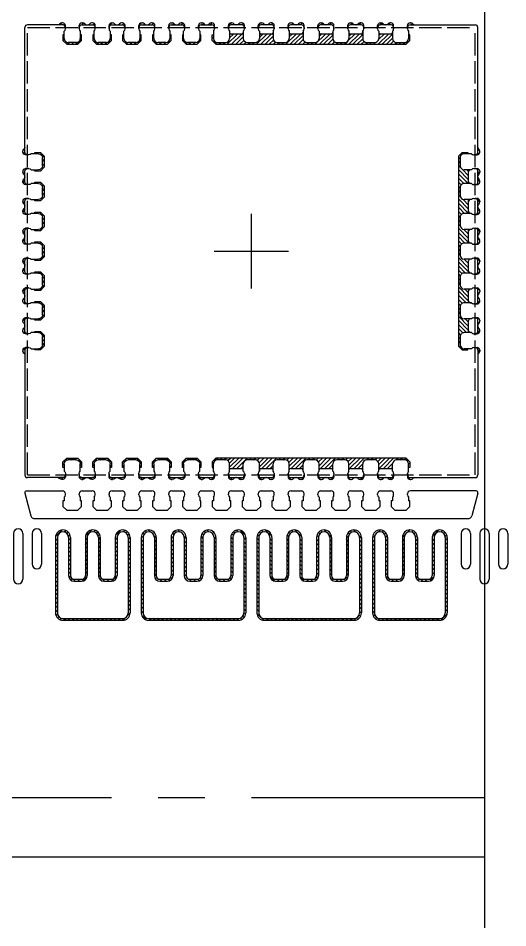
# Model space of a CAD drawing. Extents: x 398 to 764, y 536 to 780.
# Drawn here: x 630.41 to 643.53, y 729.32 to 753.72 of the extents above; entities that cross this region are included whole.
import ezdxf

# ---------------------------------------------------------------- set-up
doc = ezdxf.new("R2010")
doc.units = 0
doc.linetypes.add('AM_ISO02W050', pattern=[7.5, 6, -1.5])
doc.linetypes.add('AXES', pattern=[2, 1.25, -0.25, 0.25, -0.25])
doc.layers.add('AXIS', color=4, linetype='AXES', lineweight=25)
for name, color, linetype in [('bottom etching', 64, 'Continuous'), ('bottom leadframe', 7, 'Continuous'), ('leadframe', 7, 'Continuous'), ('Outline', 6, 'AM_ISO02W050'), ('top leadframe', 5, 'Continuous')]:
    doc.layers.add(name, color=color, linetype=linetype)
pattern_1 = [(45, (31.19803, -19.82155), (-0.0561266, 0.0561266), [])]
pattern_2 = [(0, (33.5826, -10.5325), (0, 6.985), [5.08, -1.905]), (90, (33.5826, -10.5325), (-6.985, 4e-16), [5.08, -1.905])]
pattern_3 = [(45, (33.58265, -10.53248), (-0.0561266, 0.0561266), [])]
pattern_4 = [(45, (33.58265, -10.53248), (-0.05837166, 0.05837166), [])]

# ---------------------------------------------------------------- blocks, each defined once
blk = doc.blocks.new('12x12 outline')
at = {"layer": 'AXIS', "ltscale": 50}
for p, q in [((0, -1.052), (0, 0.948)), ((-1, -0.052), (1, -0.052))]:
    blk.add_line(p, q, dxfattribs=at)
at = {"layer": 'Outline', "ltscale": 0.1}
for p, q in [((-6, -6.052), (-6, 5.948)), ((-6, 5.948), (6, 5.948)), ((6, -6.052), (6, 5.948)), ((-6, -6.052), (6, -6.052))]:
    blk.add_line(p, q, dxfattribs=at)
at = {"layer": 'top leadframe', "ltscale": 50}
blk.add_line((0, -0.052), (0, -0.052), dxfattribs=at)
blk = doc.blocks.new('bottom fiducial')
at = {"layer": 'leadframe', "ltscale": 50}
for p, q in [((1.32, 0.625), (0.495, 0.625)), ((1.32, 0.375), (0.495, 0.375)), ((1.32, 0.125), (0.095, 0.125)), ((1.32, -0.125), (0.095, -0.125)), ((1.32, -0.375), (0.495, -0.375)), ((1.32, -0.625), (0.495, -0.625))]:
    blk.add_line(p, q, dxfattribs=at)
for centre, start, end in [((0.495, 0.5), 90, 270), ((1.32, 0.5), 270, 90), ((0.095, 0), 90, 270), ((1.32, 0), 270, 90), ((0.495, -0.5), 90, 270), ((1.32, -0.5), 270, 90)]:
    blk.add_arc(centre, 0.125, start, end, dxfattribs=at)
blk = doc.blocks.new('bottom vertical fiducial new')
at = {"layer": 'leadframe', "ltscale": 50}
blk.add_blockref('bottom fiducial', (-1160.573, -6.701), dxfattribs=at)
blk = doc.blocks.new('lead bottom vertical new A')
at = {"layer": 'bottom etching', "ltscale": 50}
h = blk.add_hatch(dxfattribs=at)
h.set_pattern_fill('ANSI31', color=256, scale=0.025)
h.set_pattern_definition([(45, (1193.233325, 13.21076), (-0.056126601, 0.056126601), [])])
h.paths.add_polyline_path([(0, -1.2, 0.414214), (0.2, -1.4), (2.225, -1.4, 1), (2.225, -1), (1.2, -1, -0.414214), (1.1, -0.9), (1.1, -0.7, -0.414214), (1.2, -0.6), (2.225, -0.6, 1), (2.225, -0.2), (1.2, -0.2, -0.414214), (1.1, -0.1), (1.1, 0.1, -0.414214), (1.2, 0.2), (2.225, 0.2, 1), (2.225, 0.6), (1.2, 0.6, -0.414214), (1.1, 0.7), (1.1, 0.9, -0.414214), (1.2, 1), (2.225, 1, 1), (2.225, 1.4), (0.2, 1.4, 0.414214), (0, 1.2)])
h.paths.add_polyline_path([(0.05, 1.2, -0.414214), (0.2, 1.35), (2.225, 1.35, -1), (2.225, 1.05), (1.2, 1.05, 0.414214), (1.05, 0.9), (1.05, 0.7, 0.414214), (1.2, 0.55), (2.225, 0.55, -1), (2.225, 0.25), (1.2, 0.25, 0.414214), (1.05, 0.1), (1.05, -0.1, 0.414214), (1.2, -0.25), (2.225, -0.25, -1), (2.225, -0.55), (1.2, -0.55, 0.414214), (1.05, -0.7), (1.05, -0.9, 0.414214), (1.2, -1.05), (2.225, -1.05, -1), (2.225, -1.35), (0.2, -1.35, -0.414214), (0.05, -1.2)], flags=16)
at = {"layer": 'bottom leadframe'}
for p, q in [((2.225, 1.4), (0.2, 1.4)), ((0, 1.2), (0, -1.2)), ((2.225, 1), (1.2, 1)), ((1.1, 0.9), (1.1, 0.7)), ((2.225, 0.6), (1.2, 0.6)), ((1.1, 0.1), (1.1, -0.1)), ((2.225, 0.2), (1.2, 0.2)), ((2.225, -0.2), (1.2, -0.2)), ((1.1, -0.7), (1.1, -0.9)), ((2.225, -0.6), (1.2, -0.6)), ((2.225, -1), (1.2, -1)), ((2.225, -1.4), (0.2, -1.4))]:
    blk.add_line(p, q, dxfattribs=at)
for centre, radius, start, end in [((0.2, 1.2), 0.2, 90, 180), ((2.225, 1.2), 0.2, 270, 90), ((1.2, 0.9), 0.1, 90, 180), ((1.2, 0.7), 0.1, 180, 270), ((2.225, 0.4), 0.2, 270, 90), ((1.2, 0.1), 0.1, 90, 180), ((1.2, -0.1), 0.1, 180, 270), ((2.225, -0.4), 0.2, 270, 90), ((1.2, -0.7), 0.1, 90, 180), ((1.2, -0.9), 0.1, 180, 270), ((0.2, -1.2), 0.2, 180, 270), ((2.225, -1.2), 0.2, 270, 90)]:
    blk.add_arc(centre, radius, start, end, dxfattribs=at)
at = {"layer": 'top leadframe'}
for p, q in [((2.225, 1.35), (0.2, 1.35)), ((0.05, 1.2), (0.05, -1.2)), ((2.225, 1.05), (1.2, 1.05)), ((1.05, 0.9), (1.05, 0.7)), ((2.225, 0.55), (1.2, 0.55)), ((2.225, 0.25), (1.2, 0.25)), ((1.05, 0.1), (1.05, -0.1)), ((2.225, -0.25), (1.2, -0.25)), ((1.05, -0.7), (1.05, -0.9)), ((2.225, -0.55), (1.2, -0.55)), ((2.225, -1.05), (1.2, -1.05)), ((2.225, -1.35), (0.2, -1.35))]:
    blk.add_line(p, q, dxfattribs=at)
for centre, start, end in [((0.2, 1.2), 90, 180), ((2.225, 1.2), 270, 90), ((1.2, 0.9), 90, 180), ((1.2, 0.7), 180, 270), ((2.225, 0.4), 270, 90), ((1.2, 0.1), 90, 180), ((1.2, -0.1), 180, 270), ((2.225, -0.4), 270, 90), ((1.2, -0.7), 90, 180), ((1.2, -0.9), 180, 270), ((0.2, -1.2), 180, 270), ((2.225, -1.2), 270, 90)]:
    blk.add_arc(centre, 0.15, start, end, dxfattribs=at)
blk = doc.blocks.new('external grip bottom')
at = {"layer": 'bottom etching', "ltscale": 50}
h = blk.add_hatch(dxfattribs=at)
h.set_pattern_fill('ANSI31', color=256, scale=0.025, angle=90)
h.set_pattern_definition([(135, (43.47016, -14.76776), (-0.0561266, -0.0561266), [])])
h.paths.add_polyline_path([(2.225, 1), (0.2, 1, 0.414214), (0, 0.8), (0, -0.8, 0.414214), (0.2, -1), (2.225, -1, 1), (2.225, -0.6), (1.2, -0.6, -0.414214), (1.1, -0.5), (1.1, -0.3, -0.414214), (1.2, -0.2), (2.225, -0.2, 1), (2.225, 0.2), (1.2, 0.2, -0.414214), (1.1, 0.3), (1.1, 0.5, -0.414214), (1.2, 0.6), (2.225, 0.6, 1)])
h.paths.add_polyline_path([(0.2, 0.95), (2.225, 0.95, -1), (2.225, 0.65), (1.2, 0.65, 0.414214), (1.05, 0.5), (1.05, 0.3, 0.414214), (1.2, 0.15), (2.225, 0.15, -1), (2.225, -0.15), (1.2, -0.15, 0.414214), (1.05, -0.3), (1.05, -0.5, 0.414214), (1.2, -0.65), (2.225, -0.65, -1), (2.225, -0.95), (0.2, -0.95, -0.414214), (0.05, -0.8), (0.05, 0.8, -0.414214)], flags=16)
at = {"layer": 'bottom leadframe'}
for p, q in [((2.225, 1), (0.2, 1)), ((0, 0.8), (0, -0.8)), ((1.1, 0.5), (1.1, 0.3)), ((2.225, 0.6), (1.2, 0.6)), ((2.225, 0.2), (1.2, 0.2)), ((2.225, -0.2), (1.2, -0.2)), ((1.1, -0.3), (1.1, -0.5)), ((2.225, -0.6), (1.2, -0.6)), ((2.225, -1), (0.2, -1))]:
    blk.add_line(p, q, dxfattribs=at)
for centre, radius, start, end in [((0.2, 0.8), 0.2, 90, 180), ((2.225, 0.8), 0.2, 270, 90), ((1.2, 0.5), 0.1, 90, 180), ((1.2, 0.3), 0.1, 180, 270), ((2.225, 0), 0.2, 270, 90), ((1.2, -0.3), 0.1, 90, 180), ((1.2, -0.5), 0.1, 180, 270), ((2.225, -0.8), 0.2, 270, 90), ((0.2, -0.8), 0.2, 180, 270)]:
    blk.add_arc(centre, radius, start, end, dxfattribs=at)
at = {"layer": 'top leadframe'}
for p, q in [((0.05, 0.8), (0.05, -0.8)), ((2.225, 0.95), (0.2, 0.95)), ((1.05, 0.5), (1.05, 0.3)), ((2.225, 0.65), (1.2, 0.65)), ((2.225, 0.15), (1.2, 0.15)), ((2.225, -0.15), (1.2, -0.15)), ((1.05, -0.3), (1.05, -0.5)), ((2.225, -0.65), (1.2, -0.65)), ((2.225, -0.95), (0.2, -0.95))]:
    blk.add_line(p, q, dxfattribs=at)
for centre, start, end in [((0.2, 0.8), 90, 180), ((2.225, 0.8), 270, 90), ((1.2, 0.5), 90, 180), ((1.2, 0.3), 180, 270), ((2.225, 0), 270, 90), ((1.2, -0.3), 90, 180), ((1.2, -0.5), 180, 270), ((2.225, -0.8), 270, 90), ((0.2, -0.8), 180, 270)]:
    blk.add_arc(centre, 0.15, start, end, dxfattribs=at)
blk = doc.blocks.new('external slots horizontal')
at = {"layer": 'bottom leadframe', "rotation": 90}
for p in [(-1.55, 0.3), (1.55, 0.3)]:
    blk.add_blockref('lead bottom vertical new A', p, dxfattribs=at)
at = {"layer": 'leadframe', "ltscale": 50, "rotation": 90}
for p in [(-4.25, 0.3), (4.25, 0.3)]:
    blk.add_blockref('external grip bottom', p, dxfattribs=at)
blk = doc.blocks.new('external Lead bottom')
at = {"layer": 'bottom leadframe', "ltscale": 50}
for p, q in [((-0.215, 0.25), (-0.25, 0.25)), ((-0.25, 0.25), (-0.25, 0.1)), ((-0.215, 0.35), (-0.215, 0.25)), ((-0.185, 0.412), (-0.185, 0.443)), ((0.185, 0.412), (0.185, 0.443)), ((0.215, 0.35), (0.215, 0.25)), ((0.25, 0.25), (0.215, 0.25)), ((0.25, 0.1), (0.25, 0.25)), ((-0.25, 0.1), (-0.15, 0)), ((-0.15, 0), (0.15, 0)), ((0.15, 0), (0.25, 0.1))]:
    blk.add_line(p, q, dxfattribs=at)
for centre, start, end in [((-0.265, 0.443), 0, 90), ((0.265, 0.443), 90, 180), ((-0.265, 0.412), 308.6822, 0), ((0.265, 0.412), 180, 231.3178)]:
    blk.add_arc(centre, 0.08, start, end, dxfattribs=at)
blk = doc.blocks.new('*U101')
at = {"layer": 'leadframe'}
blk.add_blockref('external Lead bottom', (0, -0.2615), dxfattribs=at)
blk = doc.blocks.new('*U102')
at = {"layer": 'leadframe', "color": 0, "linetype": 'ByBlock', "lineweight": -2, "transparency": 16777216}
for p in [(0, 0), (0.8, 0), (1.6, 0), (2.4, 0), (3.2, 0), (4, 0), (4.8, 0), (5.6, 0), (6.4, 0), (7.2, 0), (8, 0), (8.8, 0)]:
    blk.add_blockref('*U101', p, dxfattribs=at)
blk = doc.blocks.new('external leads bottom')
at = {"layer": 'bottom leadframe', "ltscale": 50}
for p, q in [((-6.023, 0.747), (-5.065, 0.747)), ((-4.535, 0.747), (-4.265, 0.747)), ((-2.935, 0.747), (-2.665, 0.747)), ((-2.135, 0.747), (-1.865, 0.747)), ((-1.335, 0.747), (-1.065, 0.747)), ((-0.535, 0.747), (-0.265, 0.747)), ((0.265, 0.747), (0.535, 0.747)), ((1.065, 0.747), (1.335, 0.747)), ((1.865, 0.747), (2.135, 0.747)), ((2.665, 0.747), (2.935, 0.747)), ((3.465, 0.747), (3.735, 0.747)), ((6.023, 0.747), (4.265, 0.747)), ((-5.811, 0), (5.811, 0))]:
    blk.add_line(p, q, dxfattribs=at)
at = {"layer": 'bottom leadframe'}
for p, q in [((-6.071, 0.685), (-5.907, 0.074)), ((6.071, 0.685), (5.907, 0.074))]:
    blk.add_line(p, q, dxfattribs=at)
for centre, radius, start, end in [((-6.023, 0.697), 0.05, 90, 195), ((6.023, 0.697), 0.05, 345, 90), ((-5.811, 0.1), 0.1, 195, 270), ((5.811, 0.1), 0.1, 270, 345)]:
    blk.add_arc(centre, radius, start, end, dxfattribs=at)
at = {"layer": 'leadframe', "ltscale": 50}
blk.add_line((-3.735, 0.747), (-3.465, 0.747), dxfattribs=at)
at = {"layer": 'leadframe'}
blk.add_blockref('*U102', (-4.8, 0.486), dxfattribs=at)
blk = doc.blocks.new('lead bottom new left')
at = {"layer": 'bottom leadframe'}
for p, q in [((0.522, 0.255), (0.522, 0.28)), ((0.37, 0.185), (0.452, 0.185)), ((0.37, -0.185), (0.452, -0.185)), ((0.522, -0.255), (0.522, -0.28))]:
    blk.add_line(p, q, dxfattribs=at)
at = {"layer": 'bottom leadframe', "ltscale": 50}
for p, q in [((0, -0.11), (0, 0.11)), ((0.105, 0.215), (0.299, 0.215)), ((0.362, 0.185), (0.4, 0.185)), ((0.299, -0.215), (0.105, -0.215)), ((0.4, -0.185), (0.362, -0.185))]:
    blk.add_line(p, q, dxfattribs=at)
for centre, radius, start, end in [((0.402, 0.255), 0.07, 270, 0), ((0.542, 0.387), 0.07, 180, 229.9948), ((0.105, 0.11), 0.105, 90, 180), ((0.362, 0.265), 0.08, 218.6822, 270), ((0.105, -0.11), 0.105, 180, 270), ((0.362, -0.265), 0.08, 90, 141.3178), ((0.402, -0.255), 0.07, 0, 90), ((0.542, -0.387), 0.07, 130.0052, 180)]:
    blk.add_arc(centre, radius, start, end, dxfattribs=at)
at = {"layer": 'bottom leadframe'}
for centre, start, end in [((0.452, 0.255), 270, 0), ((0.452, 0.28), 0, 49.9948), ((0.452, -0.255), 0, 90), ((0.452, -0.28), 310.0052, 0)]:
    blk.add_arc(centre, 0.07, start, end, dxfattribs=at)
blk = doc.blocks.new('Lead bottom leadframe')
at = {"layer": 'bottom etching', "ltscale": 50}
h = blk.add_hatch(dxfattribs=at)
h.set_pattern_fill('ANSI31', color=256, scale=0.025)
h.set_pattern_definition([(45, (1191.91155, 12.07104), (-0.056126601, 0.056126601), [])])
h.paths.add_polyline_path([(0, 0.15), (-0.1, 0.25), (-0.25, 0.25), (-0.25, 0.215), (-0.155, 0.215, -0.414214), (-0.05, 0.11), (-0.05, -0.11, -0.414214), (-0.155, -0.215), (-0.25, -0.215), (-0.25, -0.25), (-0.1, -0.25), (0, -0.15)])
at = {"layer": 'top leadframe', "ltscale": 50}
for p, q in [((-0.25, 0.215), (-0.25, 0.25)), ((-0.25, 0.25), (-0.1, 0.25)), ((-0.1, 0.25), (0, 0.15)), ((0, 0.15), (0, -0.15)), ((-0.25, -0.25), (-0.25, -0.215)), ((0, -0.15), (-0.1, -0.25)), ((-0.1, -0.25), (-0.25, -0.25))]:
    blk.add_line(p, q, dxfattribs=at)
at = {"layer": 'bottom etching', "ltscale": 50, "xscale": -1}
blk.add_blockref('lead bottom new left', (-0.05, 0), dxfattribs=at)
blk = doc.blocks.new('lead bottom new')
at = {"layer": 'bottom leadframe'}
for p, q in [((-0.522, 0.255), (-0.522, 0.28)), ((-0.37, 0.185), (-0.452, 0.185)), ((-0.37, -0.185), (-0.452, -0.185)), ((-0.522, -0.255), (-0.522, -0.28))]:
    blk.add_line(p, q, dxfattribs=at)
at = {"layer": 'bottom leadframe', "ltscale": 50}
for p, q in [((-0.362, 0.185), (-0.392, 0.185)), ((-0.299, 0.215), (-0.105, 0.215)), ((0, -0.11), (0, 0.11)), ((-0.4, -0.185), (-0.362, -0.185)), ((-0.362, -0.185), (-0.392, -0.185)), ((-0.299, -0.215), (-0.105, -0.215))]:
    blk.add_line(p, q, dxfattribs=at)
at = {"layer": 'bottom leadframe'}
for centre, start, end in [((-0.452, 0.28), 130.0052, 180), ((-0.452, 0.255), 180, 270), ((-0.452, -0.255), 90, 180), ((-0.452, -0.28), 180, 229.9948)]:
    blk.add_arc(centre, 0.07, start, end, dxfattribs=at)
at = {"layer": 'bottom leadframe', "ltscale": 50}
for centre, radius, start, end in [((-0.542, 0.387), 0.07, 310.0052, 0), ((-0.403, 0.255), 0.07, 180, 270), ((-0.362, 0.265), 0.08, 270, 321.3178), ((-0.105, 0.11), 0.105, 0, 90), ((-0.403, -0.255), 0.07, 90, 180), ((-0.362, -0.265), 0.08, 38.6822, 90), ((-0.105, -0.11), 0.105, 270, 0), ((-0.542, -0.387), 0.07, 0, 49.9948)]:
    blk.add_arc(centre, radius, start, end, dxfattribs=at)
blk = doc.blocks.new('power bar bottom leadframe')
at = {"layer": 'bottom etching', "ltscale": 50}
h = blk.add_hatch(dxfattribs=at)
h.set_pattern_fill('ANSI31', color=256, scale=0.025)
h.set_pattern_definition([(45, (31.98265, -4.98248), (-0.0561266, 0.0561266), [])])
h.paths.add_polyline_path([(-0.91, -0.05), (-0.69, -0.05, -0.414214), (-0.585, -0.155), (-0.585, -0.316, -0.414214), (-0.545, -0.276), (-0.255, -0.276, -0.414214), (-0.215, -0.316), (-0.215, -0.155, -0.414214), (-0.11, -0.05), (0.11, -0.05, -0.414214), (0.215, -0.155), (0.215, -0.316, -0.414214), (0.255, -0.276), (0.545, -0.276, -0.414214), (0.585, -0.316), (0.585, -0.155, -0.414214), (0.69, -0.05), (0.91, -0.05, -0.414214), (1.015, -0.155), (1.015, -0.316, -0.414214), (1.055, -0.276), (1.345, -0.276, -0.414214), (1.385, -0.316), (1.385, -0.155, -0.414214), (1.49, -0.05), (1.71, -0.05, -0.414214), (1.815, -0.155), (1.815, -0.316, -0.414214), (1.855, -0.276), (2.145, -0.276, -0.414214), (2.185, -0.316), (2.185, -0.155, -0.414214), (2.29, -0.05), (2.51, -0.05, -0.414214), (2.615, -0.155), (2.615, -0.25), (2.65, -0.25), (2.65, -0.1), (2.55, 0), (-2.55, 0), (-2.65, -0.1), (-2.65, -0.25), (-2.615, -0.25), (-2.615, -0.155, -0.414214), (-2.51, -0.05), (-2.29, -0.05, -0.414214), (-2.185, -0.155), (-2.185, -0.316, -0.414214), (-2.145, -0.276), (-1.855, -0.276, -0.414214), (-1.815, -0.316), (-1.815, -0.155, -0.414214), (-1.71, -0.05), (-1.49, -0.05, -0.414214), (-1.385, -0.155), (-1.385, -0.316, -0.414214), (-1.345, -0.276), (-1.055, -0.276, -0.414214), (-1.015, -0.316), (-1.015, -0.155, -0.414214)])
h = blk.add_hatch(dxfattribs=at)
h.set_pattern_fill('ANSI31', color=256, scale=0.025)
h.set_pattern_definition(pattern_1)
h.paths.add_polyline_path([(-2.013, -0.523), (-2.145, -0.523, -0.414214), (-2.215, -0.453), (-2.215, -0.503, 0.414214), (-2.145, -0.573), (-2.12, -0.573, 0.221671), (-2.066, -0.548, -0.221671)])
h = blk.add_hatch(dxfattribs=at)
h.set_pattern_fill('ANSI31', color=256, scale=0.025)
h.set_pattern_definition(pattern_1)
h.paths.add_polyline_path([(-1.785, -0.503), (-1.785, -0.453, -0.414214), (-1.855, -0.523), (-1.987, -0.523, -0.221671), (-1.934, -0.548, 0.221671), (-1.88, -0.573), (-1.855, -0.573, 0.414214)])
h = blk.add_hatch(dxfattribs=at)
h.set_pattern_fill('ANSI31', color=256, scale=0.025)
h.set_pattern_definition(pattern_1)
h.paths.add_polyline_path([(-1.266, -0.548, -0.221671), (-1.213, -0.523), (-1.345, -0.523, -0.414214), (-1.415, -0.453), (-1.415, -0.503, 0.414214), (-1.345, -0.573), (-1.32, -0.573, 0.221671)])
h = blk.add_hatch(dxfattribs=at)
h.set_pattern_fill('ANSI31', color=256, scale=0.025)
h.set_pattern_definition(pattern_1)
h.paths.add_polyline_path([(-0.985, -0.503), (-0.985, -0.453, -0.414214), (-1.055, -0.523), (-1.187, -0.523, -0.221671), (-1.134, -0.548, 0.221671), (-1.08, -0.573), (-1.055, -0.573, 0.414214)])
h = blk.add_hatch(dxfattribs=at)
h.set_pattern_fill('ANSI31', color=256, scale=0.025)
h.set_pattern_definition(pattern_1)
h.paths.add_polyline_path([(-0.466, -0.548, -0.221671), (-0.413, -0.523), (-0.545, -0.523, -0.414214), (-0.615, -0.453), (-0.615, -0.503, 0.414214), (-0.545, -0.573), (-0.52, -0.573, 0.221671)])
h = blk.add_hatch(dxfattribs=at)
h.set_pattern_fill('ANSI31', color=256, scale=0.025)
h.set_pattern_definition(pattern_1)
h.paths.add_polyline_path([(-0.185, -0.503), (-0.185, -0.453, -0.414214), (-0.255, -0.523), (-0.387, -0.523, -0.221671), (-0.334, -0.548, 0.221671), (-0.28, -0.573), (-0.255, -0.573, 0.414214)])
h = blk.add_hatch(dxfattribs=at)
h.set_pattern_fill('ANSI31', color=256, scale=0.025)
h.set_pattern_definition(pattern_1)
h.paths.add_polyline_path([(0.334, -0.548, -0.221671), (0.387, -0.523), (0.255, -0.523, -0.414214), (0.185, -0.453), (0.185, -0.503, 0.414214), (0.255, -0.573), (0.28, -0.573, 0.221671)])
h = blk.add_hatch(dxfattribs=at)
h.set_pattern_fill('ANSI31', color=256, scale=0.025)
h.set_pattern_definition(pattern_1)
h.paths.add_polyline_path([(0.615, -0.503), (0.615, -0.453, -0.414214), (0.545, -0.523), (0.413, -0.523, -0.221671), (0.466, -0.548, 0.221671), (0.52, -0.573), (0.545, -0.573, 0.414214)])
h = blk.add_hatch(dxfattribs=at)
h.set_pattern_fill('ANSI31', color=256, scale=0.025)
h.set_pattern_definition(pattern_1)
h.paths.add_polyline_path([(1.134, -0.548, -0.221671), (1.187, -0.523), (1.055, -0.523, -0.414214), (0.985, -0.453), (0.985, -0.503, 0.414214), (1.055, -0.573), (1.08, -0.573, 0.221671)])
h = blk.add_hatch(dxfattribs=at)
h.set_pattern_fill('ANSI31', color=256, scale=0.025)
h.set_pattern_definition(pattern_1)
h.paths.add_polyline_path([(1.415, -0.503), (1.415, -0.453, -0.414214), (1.345, -0.523), (1.213, -0.523, -0.221671), (1.266, -0.548, 0.221671), (1.32, -0.573), (1.345, -0.573, 0.414214)])
h = blk.add_hatch(dxfattribs=at)
h.set_pattern_fill('ANSI31', color=256, scale=0.025)
h.set_pattern_definition(pattern_1)
h.paths.add_polyline_path([(1.934, -0.548, -0.221671), (1.987, -0.523), (1.855, -0.523, -0.414214), (1.785, -0.453), (1.785, -0.503, 0.414214), (1.855, -0.573), (1.88, -0.573, 0.221671)])
h = blk.add_hatch(dxfattribs=at)
h.set_pattern_fill('ANSI31', color=256, scale=0.025)
h.set_pattern_definition(pattern_1)
h.paths.add_polyline_path([(2.215, -0.503), (2.215, -0.453, -0.414214), (2.145, -0.523), (2.013, -0.523, -0.221671), (2.066, -0.548, 0.221671), (2.12, -0.573), (2.145, -0.573, 0.414214)])
at = {"layer": 'bottom leadframe', "ltscale": 50}
for p, q in [((-2.65, -0.25), (-2.615, -0.25)), ((-2.65, -0.25), (-2.615, -0.25)), ((-2.585, -0.412, 0), (-2.585, -0.443, 0)), ((-1.385, -0.316), (-1.385, -0.35)), ((2.65, -0.25), (2.615, -0.25))]:
    blk.add_line(p, q, dxfattribs=at)
at = {"layer": 'leadframe', "ltscale": 50}
for p, q in [((-2.145, -0.523), (-1.855, -0.523)), ((-1.345, -0.523), (-1.055, -0.523)), ((-0.545, -0.523), (-0.255, -0.523)), ((0.255, -0.523), (0.545, -0.523)), ((1.055, -0.523), (1.345, -0.523)), ((1.855, -0.523), (2.145, -0.523))]:
    blk.add_line(p, q, dxfattribs=at)
at = {"layer": 'top leadframe', "ltscale": 50}
for p, q in [((-2.55, 0), (-2.65, -0.1)), ((2.55, 0), (-2.55, 0)), ((2.55, 0), (2.65, -0.1)), ((-2.65, -0.1), (-2.65, -0.25)), ((2.65, -0.1), (2.65, -0.25)), ((-2.65, -0.25), (-2.615, -0.25)), ((-2.145, -0.276), (-1.855, -0.276)), ((-1.345, -0.276), (-1.055, -0.276)), ((-0.545, -0.276), (-0.255, -0.276)), ((0.255, -0.276), (0.545, -0.276)), ((1.055, -0.276), (1.345, -0.276)), ((1.855, -0.276), (2.145, -0.276)), ((2.65, -0.25), (2.615, -0.25))]:
    blk.add_line(p, q, dxfattribs=at)
for centre, start, end in [((-2.145, -0.316), 90, 180), ((-1.855, -0.316), 0, 90), ((-1.345, -0.316), 90, 180), ((-1.055, -0.316), 0, 90), ((-0.545, -0.316), 90, 180), ((-0.255, -0.316), 0, 90), ((0.255, -0.316), 90, 180), ((0.545, -0.316), 0, 90), ((1.055, -0.316), 90, 180), ((1.345, -0.316), 0, 90), ((1.855, -0.316), 90, 180), ((2.145, -0.316), 0, 90)]:
    blk.add_arc(centre, 0.04, start, end, dxfattribs=at)
at = {"layer": 'leadframe', "ltscale": 50, "rotation": 90}
for p in [(-2.4, -0.05), (-1.6, -0.05), (-0.8, -0.05), (0, -0.05), (0.8, -0.05), (1.6, -0.05), (2.4, -0.05)]:
    blk.add_blockref('lead bottom new', p, dxfattribs=at)
blk = doc.blocks.new('bottom leadframe')
at = {"layer": 'bottom etching', "ltscale": 50}
h = blk.add_hatch(dxfattribs=at)
h.set_pattern_fill('ANSI31', color=256, scale=0.025)
h.set_pattern_definition(pattern_3)
h.paths.add_polyline_path([(-5.055, 6.122), (-5.08, 6.122, 0.221671), (-5.134, 6.097, -0.221671), (-5.187, 6.072), (-5.055, 6.072, -0.414214), (-4.985, 6.003), (-4.985, 6.052, 0.414214)])
h = blk.add_hatch(dxfattribs=at)
h.set_pattern_fill('ANSI31', color=256, scale=0.025)
h.set_pattern_definition(pattern_3)
h.paths.add_polyline_path([(-4.255, 6.122), (-4.28, 6.122, 0.221671), (-4.334, 6.097, -0.221671), (-4.387, 6.072), (-4.255, 6.072, -0.414214), (-4.185, 6.003), (-4.185, 6.052, 0.414214)])
h = blk.add_hatch(dxfattribs=at)
h.set_pattern_fill('ANSI31', color=256, scale=0.025)
h.set_pattern_definition(pattern_3)
h.paths.add_polyline_path([(-3.666, 6.097, 0.221671), (-3.72, 6.122), (-3.745, 6.122, 0.414214), (-3.815, 6.052), (-3.815, 6.003, -0.414214), (-3.745, 6.072), (-3.613, 6.072, -0.221671)])
h = blk.add_hatch(dxfattribs=at)
h.set_pattern_fill('ANSI31', color=256, scale=0.025)
h.set_pattern_definition(pattern_3)
h.paths.add_polyline_path([(-3.455, 6.122), (-3.48, 6.122, 0.221671), (-3.534, 6.097, -0.221671), (-3.587, 6.072), (-3.455, 6.072, -0.414214), (-3.385, 6.003), (-3.385, 6.052, 0.414214)])
h = blk.add_hatch(dxfattribs=at)
h.set_pattern_fill('ANSI31', color=256, scale=0.025)
h.set_pattern_definition(pattern_3)
h.paths.add_polyline_path([(-2.866, 6.097, 0.221671), (-2.92, 6.122), (-2.945, 6.122, 0.414214), (-3.015, 6.052), (-3.015, 6.003, -0.414214), (-2.945, 6.072), (-2.813, 6.072, -0.221671)])
h = blk.add_hatch(dxfattribs=at)
h.set_pattern_fill('ANSI31', color=256, scale=0.025)
h.set_pattern_definition(pattern_3)
h.paths.add_polyline_path([(-2.655, 6.122), (-2.68, 6.122, 0.221671), (-2.734, 6.097, -0.221671), (-2.787, 6.072), (-2.655, 6.072, -0.414214), (-2.585, 6.003), (-2.585, 6.052, 0.414214)])
h = blk.add_hatch(dxfattribs=at)
h.set_pattern_fill('ANSI31', color=256, scale=0.025)
h.set_pattern_definition(pattern_3)
h.paths.add_polyline_path([(-2.12, 6.122), (-2.145, 6.122, 0.414214), (-2.215, 6.052), (-2.215, 6.003, -0.414214), (-2.145, 6.072), (-2.013, 6.072, -0.221671), (-2.066, 6.097, 0.221671)])
h = blk.add_hatch(dxfattribs=at)
h.set_pattern_fill('ANSI31', color=256, scale=0.025)
h.set_pattern_definition(pattern_3)
h.paths.add_polyline_path([(-1.855, 6.122), (-1.88, 6.122, 0.221671), (-1.934, 6.097, -0.221671), (-1.987, 6.072), (-1.855, 6.072, -0.414214), (-1.785, 6.003), (-1.785, 6.052, 0.414214)])
h = blk.add_hatch(dxfattribs=at)
h.set_pattern_fill('ANSI31', color=256, scale=0.025)
h.set_pattern_definition(pattern_3)
h.paths.add_polyline_path([(-1.266, 6.097, 0.221671), (-1.32, 6.122), (-1.345, 6.122, 0.414214), (-1.415, 6.052), (-1.415, 6.003, -0.414214), (-1.345, 6.072), (-1.213, 6.072, -0.221671)])
h = blk.add_hatch(dxfattribs=at)
h.set_pattern_fill('ANSI31', color=256, scale=0.025)
h.set_pattern_definition(pattern_3)
h.paths.add_polyline_path([(-1.055, 6.122), (-1.08, 6.122, 0.221671), (-1.134, 6.097, -0.221671), (-1.187, 6.072), (-1.055, 6.072, -0.414214), (-0.985, 6.003), (-0.985, 6.052, 0.414214)])
h = blk.add_hatch(dxfattribs=at)
h.set_pattern_fill('ANSI31', color=256, scale=0.025)
h.set_pattern_definition(pattern_3)
h.paths.add_polyline_path([(4.28, 6.122), (4.255, 6.122, 0.414214), (4.185, 6.052), (4.185, 6.003, -0.414214), (4.255, 6.072), (4.387, 6.072, -0.221671), (4.334, 6.097, 0.221671)])
h = blk.add_hatch(dxfattribs=at)
h.set_pattern_fill('ANSI31', color=256, scale=0.025)
h.set_pattern_definition(pattern_3)
h.paths.add_polyline_path([(-6.073, 2.787, -0.221671), (-6.098, 2.734, 0.221671), (-6.123, 2.68), (-6.123, 2.655, 0.414214), (-6.053, 2.585), (-6.003, 2.585, -0.414214), (-6.073, 2.655)])
h = blk.add_hatch(dxfattribs=at)
h.set_pattern_fill('ANSI31', color=256, scale=0.025)
h.set_pattern_definition(pattern_3)
h.paths.add_polyline_path([(6.122, 2.68, 0.221671), (6.097, 2.734, -0.221671), (6.072, 2.787), (6.072, 2.655, -0.414214), (6.003, 2.585), (6.052, 2.585, 0.414214), (6.122, 2.655)])
h = blk.add_hatch(dxfattribs=at)
h.set_pattern_fill('ANSI31', color=256, scale=0.025)
h.set_pattern_definition(pattern_3)
h.paths.add_polyline_path([(-6.003, 2.215), (-6.053, 2.215, 0.414214), (-6.123, 2.145), (-6.123, 2.12, 0.221671), (-6.098, 2.066, -0.221671), (-6.073, 2.013), (-6.073, 2.145, -0.414214)])
h = blk.add_hatch(dxfattribs=at)
h.set_pattern_fill('ANSI31', color=256, scale=0.025)
h.set_pattern_definition(pattern_3)
h.paths.add_polyline_path([(-6.073, 1.987, -0.221671), (-6.098, 1.934, 0.221671), (-6.123, 1.88), (-6.123, 1.855, 0.414214), (-6.053, 1.785), (-6.003, 1.785, -0.414214), (-6.073, 1.855)])
h = blk.add_hatch(dxfattribs=at)
h.set_pattern_fill('ANSI31', color=256, scale=0.025)
h.set_pattern_definition(pattern_3)
h.paths.add_polyline_path([(-6.073, 1.345, -0.414214), (-6.003, 1.415), (-6.053, 1.415, 0.414214), (-6.123, 1.345), (-6.123, 1.32, 0.221671), (-6.098, 1.266, -0.221671), (-6.073, 1.213)])
h = blk.add_hatch(dxfattribs=at)
h.set_pattern_fill('ANSI31', color=256, scale=0.025)
h.set_pattern_definition(pattern_3)
h.paths.add_polyline_path([(-6.073, 1.187, -0.221671), (-6.098, 1.134, 0.221671), (-6.123, 1.08), (-6.123, 1.055, 0.414214), (-6.053, 0.985), (-6.003, 0.985, -0.414214), (-6.073, 1.055)])
h = blk.add_hatch(dxfattribs=at)
h.set_pattern_fill('ANSI31', color=256, scale=0.025)
h.set_pattern_definition(pattern_3)
h.paths.add_polyline_path([(-6.073, 0.545, -0.414214), (-6.003, 0.615), (-6.053, 0.615, 0.414214), (-6.123, 0.545), (-6.123, 0.52, 0.221671), (-6.098, 0.466, -0.221671), (-6.073, 0.413)])
h = blk.add_hatch(dxfattribs=at)
h.set_pattern_fill('ANSI31', color=256, scale=0.025)
h.set_pattern_definition(pattern_3)
h.paths.add_polyline_path([(-6.073, 0.387, -0.221671), (-6.098, 0.334, 0.221671), (-6.123, 0.28), (-6.123, 0.255, 0.414214), (-6.053, 0.185), (-6.003, 0.185, -0.414214), (-6.073, 0.255)])
h = blk.add_hatch(dxfattribs=at)
h.set_pattern_fill('ANSI31', color=256, scale=0.025)
h.set_pattern_definition(pattern_3)
h.paths.add_polyline_path([(-6.073, -0.255, -0.414214), (-6.003, -0.185), (-6.053, -0.185, 0.414214), (-6.123, -0.255), (-6.123, -0.28, 0.221671), (-6.098, -0.334, -0.221671), (-6.073, -0.387)])
h = blk.add_hatch(dxfattribs=at)
h.set_pattern_fill('ANSI31', color=256, scale=0.025)
h.set_pattern_definition(pattern_3)
h.paths.add_polyline_path([(-6.073, -0.545), (-6.073, -0.413, -0.221671), (-6.098, -0.466, 0.221671), (-6.123, -0.52), (-6.123, -0.545, 0.414214), (-6.053, -0.615), (-6.003, -0.615, -0.414214)])
h = blk.add_hatch(dxfattribs=at)
h.set_pattern_fill('ANSI31', color=256, scale=0.025)
h.set_pattern_definition(pattern_3)
h.paths.add_polyline_path([(-6.003, -0.985), (-6.053, -0.985, 0.414214), (-6.123, -1.055), (-6.123, -1.08, 0.221671), (-6.098, -1.134, -0.221671), (-6.073, -1.187), (-6.073, -1.055, -0.414214)])
h = blk.add_hatch(dxfattribs=at)
h.set_pattern_fill('ANSI31', color=256, scale=0.025)
h.set_pattern_definition(pattern_3)
h.paths.add_polyline_path([(-6.073, -1.345), (-6.073, -1.213, -0.221671), (-6.098, -1.266, 0.221671), (-6.123, -1.32), (-6.123, -1.345, 0.414214), (-6.053, -1.415), (-6.003, -1.415, -0.414214)])
h = blk.add_hatch(dxfattribs=at)
h.set_pattern_fill('ANSI31', color=256, scale=0.025)
h.set_pattern_definition(pattern_3)
h.paths.add_polyline_path([(-6.003, -1.785), (-6.053, -1.785, 0.414214), (-6.123, -1.855), (-6.123, -1.88, 0.221671), (-6.098, -1.934, -0.221671), (-6.073, -1.987), (-6.073, -1.855, -0.414214)])
h = blk.add_hatch(dxfattribs=at)
h.set_pattern_fill('ANSI31', color=256, scale=0.025)
h.set_pattern_definition(pattern_3)
h.paths.add_polyline_path([(-6.073, -2.145), (-6.073, -2.013, -0.221671), (-6.098, -2.066, 0.221671), (-6.123, -2.12), (-6.123, -2.145, 0.414214), (-6.053, -2.215), (-6.003, -2.215, -0.414214)])
h = blk.add_hatch(dxfattribs=at)
h.set_pattern_fill('ANSI31', color=256, scale=0.025)
h.set_pattern_definition(pattern_3)
h.paths.add_polyline_path([(-6.003, -2.585), (-6.053, -2.585, 0.414214), (-6.123, -2.655), (-6.123, -2.68, 0.221671), (-6.098, -2.734, -0.221671), (-6.073, -2.787), (-6.073, -2.655, -0.414214)])
h = blk.add_hatch(dxfattribs=at)
h.set_pattern_fill('ANSI31', color=256, scale=0.025)
h.set_pattern_definition(pattern_3)
h.paths.add_polyline_path([(6.122, -2.655, 0.414214), (6.052, -2.585), (6.003, -2.585, -0.414214), (6.072, -2.655), (6.072, -2.787, -0.221671), (6.097, -2.734, 0.221671), (6.122, -2.68)])
h = blk.add_hatch(dxfattribs=at)
h.set_pattern_fill('ANSI31', color=256, scale=0.025)
h.set_pattern_definition(pattern_3)
h.paths.add_polyline_path([(-4.985, -6.053), (-4.985, -6.003, -0.414214), (-5.055, -6.073), (-5.187, -6.073, -0.221671), (-5.134, -6.098, 0.221671), (-5.08, -6.123), (-5.055, -6.123, 0.414214)])
h = blk.add_hatch(dxfattribs=at)
h.set_pattern_fill('ANSI31', color=256, scale=0.025)
h.set_pattern_definition(pattern_3)
h.paths.add_polyline_path([(-4.413, -6.073), (-4.545, -6.073, -0.414214), (-4.615, -6.003), (-4.615, -6.053, 0.414214), (-4.545, -6.123), (-4.52, -6.123, 0.221671), (-4.466, -6.098, -0.221671)])
h = blk.add_hatch(dxfattribs=at)
h.set_pattern_fill('ANSI31', color=256, scale=0.025)
h.set_pattern_definition(pattern_3)
h.paths.add_polyline_path([(-4.185, -6.053), (-4.185, -6.003, -0.414214), (-4.255, -6.073), (-4.387, -6.073, -0.221671), (-4.334, -6.098, 0.221671), (-4.28, -6.123), (-4.255, -6.123, 0.414214)])
h = blk.add_hatch(dxfattribs=at)
h.set_pattern_fill('ANSI31', color=256, scale=0.025)
h.set_pattern_definition(pattern_3)
h.paths.add_polyline_path([(-3.666, -6.098, -0.221671), (-3.613, -6.073), (-3.745, -6.073, -0.414214), (-3.815, -6.003), (-3.815, -6.053, 0.414214), (-3.745, -6.123), (-3.72, -6.123, 0.221671)])
h = blk.add_hatch(dxfattribs=at)
h.set_pattern_fill('ANSI31', color=256, scale=0.025)
h.set_pattern_definition(pattern_3)
h.paths.add_polyline_path([(-3.385, -6.053), (-3.385, -6.003, -0.414214), (-3.455, -6.073), (-3.587, -6.073, -0.221671), (-3.534, -6.098, 0.221671), (-3.48, -6.123), (-3.455, -6.123, 0.414214)])
h = blk.add_hatch(dxfattribs=at)
h.set_pattern_fill('ANSI31', color=256, scale=0.025)
h.set_pattern_definition(pattern_3)
h.paths.add_polyline_path([(-2.013, -6.073), (-2.145, -6.073, -0.414214), (-2.215, -6.003), (-2.215, -6.053, 0.414214), (-2.145, -6.123), (-2.12, -6.123, 0.221671), (-2.066, -6.098, -0.221671)])
h = blk.add_hatch(dxfattribs=at)
h.set_pattern_fill('ANSI31', color=256, scale=0.025)
h.set_pattern_definition(pattern_3)
h.paths.add_polyline_path([(-1.785, -6.053), (-1.785, -6.003, -0.414214), (-1.855, -6.073), (-1.987, -6.073, -0.221671), (-1.934, -6.098, 0.221671), (-1.88, -6.123), (-1.855, -6.123, 0.414214)])
h = blk.add_hatch(dxfattribs=at)
h.set_pattern_fill('ANSI31', color=256, scale=0.025)
h.set_pattern_definition(pattern_3)
h.paths.add_polyline_path([(-1.213, -6.073), (-1.345, -6.073, -0.414214), (-1.415, -6.003), (-1.415, -6.053, 0.414214), (-1.345, -6.123), (-1.32, -6.123, 0.221671), (-1.266, -6.098, -0.221671)])
h = blk.add_hatch(dxfattribs=at)
h.set_pattern_fill('ANSI31', color=256, scale=0.025)
h.set_pattern_definition(pattern_3)
h.paths.add_polyline_path([(-0.985, -6.053), (-0.985, -6.003, -0.414214), (-1.055, -6.073), (-1.187, -6.073, -0.221671), (-1.134, -6.098, 0.221671), (-1.08, -6.123), (-1.055, -6.123, 0.414214)])
h = blk.add_hatch(dxfattribs=at)
h.set_pattern_fill('ANSI31', color=256, scale=0.025)
h.set_pattern_definition(pattern_3)
h.paths.add_polyline_path([(4.387, -6.073), (4.255, -6.073, -0.414214), (4.185, -6.003), (4.185, -6.053, 0.414214), (4.255, -6.123), (4.28, -6.123, 0.221671), (4.334, -6.098, -0.221671)])
at = {"layer": 'leadframe', "ltscale": 50, "true_color": 0x727430}
h = blk.add_hatch(dxfattribs=at)
h.set_pattern_fill('ANGLE', color=67)
h.set_pattern_definition(pattern_2)
h.paths.add_polyline_path([(-5.055, 6.122), (-5.08, 6.122, 0.221671), (-5.134, 6.097, -0.221671), (-5.187, 6.072), (-5.055, 6.072, -0.414214), (-4.985, 6.003), (-4.985, 6.052, 0.414214)])
h = blk.add_hatch(dxfattribs=at)
h.set_pattern_fill('ANGLE', color=67)
h.set_pattern_definition(pattern_2)
h.paths.add_polyline_path([(-4.52, 6.122), (-4.545, 6.122, 0.414214), (-4.615, 6.052), (-4.615, 6.003, -0.414214), (-4.545, 6.072), (-4.413, 6.072, -0.221671), (-4.466, 6.097, 0.221671)])
h = blk.add_hatch(dxfattribs=at)
h.set_pattern_fill('ANSI31', color=67, scale=0.026)
h.set_pattern_definition(pattern_4)
h.paths.add_polyline_path([(-4.466, 6.097, 0.221671), (-4.52, 6.122), (-4.545, 6.122, 0.414214), (-4.615, 6.052), (-4.615, 6.003, -0.414214), (-4.545, 6.072), (-4.413, 6.072, -0.221671)])
h = blk.add_hatch(dxfattribs=at)
h.set_pattern_fill('ANGLE', color=67)
h.set_pattern_definition(pattern_2)
h.paths.add_polyline_path([(-4.255, 6.122), (-4.28, 6.122, 0.221671), (-4.334, 6.097, -0.221671), (-4.387, 6.072), (-4.255, 6.072, -0.414214), (-4.185, 6.003), (-4.185, 6.052, 0.414214)])
h = blk.add_hatch(dxfattribs=at)
h.set_pattern_fill('ANGLE', color=67)
h.set_pattern_definition(pattern_2)
h.paths.add_polyline_path([(-3.72, 6.122), (-3.745, 6.122, 0.414214), (-3.815, 6.052), (-3.815, 6.003, -0.414214), (-3.745, 6.072), (-3.613, 6.072, -0.221671), (-3.666, 6.097, 0.221671)])
h = blk.add_hatch(dxfattribs=at)
h.set_pattern_fill('ANGLE', color=67)
h.set_pattern_definition(pattern_2)
h.paths.add_polyline_path([(-3.455, 6.122), (-3.48, 6.122, 0.221671), (-3.534, 6.097, -0.221671), (-3.587, 6.072), (-3.455, 6.072, -0.414214), (-3.385, 6.003), (-3.385, 6.052, 0.414214)])
h = blk.add_hatch(dxfattribs=at)
h.set_pattern_fill('ANGLE', color=67)
h.set_pattern_definition(pattern_2)
h.paths.add_polyline_path([(-2.92, 6.122), (-2.945, 6.122, 0.414214), (-3.015, 6.052), (-3.015, 6.003, -0.414214), (-2.945, 6.072), (-2.813, 6.072, -0.221671), (-2.866, 6.097, 0.221671)])
h = blk.add_hatch(dxfattribs=at)
h.set_pattern_fill('ANGLE', color=67)
h.set_pattern_definition(pattern_2)
h.paths.add_polyline_path([(-2.655, 6.122), (-2.68, 6.122, 0.221671), (-2.734, 6.097, -0.221671), (-2.787, 6.072), (-2.655, 6.072, -0.414214), (-2.585, 6.003), (-2.585, 6.052, 0.414214)])
h = blk.add_hatch(dxfattribs=at)
h.set_pattern_fill('ANGLE', color=67)
h.set_pattern_definition(pattern_2)
h.paths.add_polyline_path([(-2.066, 6.097, 0.221671), (-2.12, 6.122), (-2.145, 6.122, 0.414214), (-2.215, 6.052), (-2.215, 6.003, -0.414214), (-2.145, 6.072), (-2.013, 6.072, -0.221671)])
h = blk.add_hatch(dxfattribs=at)
h.set_pattern_fill('ANGLE', color=67)
h.set_pattern_definition(pattern_2)
h.paths.add_polyline_path([(-1.855, 6.122), (-1.88, 6.122, 0.221671), (-1.934, 6.097, -0.221671), (-1.987, 6.072), (-1.855, 6.072, -0.414214), (-1.785, 6.003), (-1.785, 6.052, 0.414214)])
h = blk.add_hatch(dxfattribs=at)
h.set_pattern_fill('ANGLE', color=67)
h.set_pattern_definition(pattern_2)
h.paths.add_polyline_path([(-1.055, 6.122), (-1.08, 6.122, 0.221671), (-1.134, 6.097, -0.221671), (-1.187, 6.072), (-1.055, 6.072, -0.414214), (-0.985, 6.003), (-0.985, 6.052, 0.414214)])
h = blk.add_hatch(dxfattribs=at)
h.set_pattern_fill('ANGLE', color=67)
h.set_pattern_definition(pattern_2)
h.paths.add_polyline_path([(4.334, 6.097, 0.221671), (4.28, 6.122), (4.255, 6.122, 0.414214), (4.185, 6.052), (4.185, 6.003, -0.414214), (4.255, 6.072), (4.387, 6.072, -0.221671)])
h = blk.add_hatch(dxfattribs=at)
h.set_pattern_fill('ANGLE', color=67)
h.set_pattern_definition(pattern_2)
h.paths.add_polyline_path([(-6.073, 2.787, -0.221671), (-6.098, 2.734, 0.221671), (-6.123, 2.68), (-6.123, 2.655, 0.414214), (-6.053, 2.585), (-6.003, 2.585, -0.414214), (-6.073, 2.655)])
h = blk.add_hatch(dxfattribs=at)
h.set_pattern_fill('ANGLE', color=67)
h.set_pattern_definition(pattern_2)
h.paths.add_polyline_path([(6.122, 2.68, 0.221671), (6.097, 2.734, -0.221671), (6.072, 2.787), (6.072, 2.655, -0.414214), (6.003, 2.585), (6.052, 2.585, 0.414214), (6.122, 2.655)])
h = blk.add_hatch(dxfattribs=at)
h.set_pattern_fill('ANGLE', color=67)
h.set_pattern_definition(pattern_2)
h.paths.add_polyline_path([(-6.073, 2.145, -0.414214), (-6.003, 2.215), (-6.053, 2.215, 0.414214), (-6.123, 2.145), (-6.123, 2.12, 0.221671), (-6.098, 2.066, -0.221671), (-6.073, 2.013)])
h = blk.add_hatch(dxfattribs=at)
h.set_pattern_fill('ANGLE', color=67)
h.set_pattern_definition(pattern_2)
h.paths.add_polyline_path([(-6.073, 1.987, -0.221671), (-6.098, 1.934, 0.221671), (-6.123, 1.88), (-6.123, 1.855, 0.414214), (-6.053, 1.785), (-6.003, 1.785, -0.414214), (-6.073, 1.855)])
h = blk.add_hatch(dxfattribs=at)
h.set_pattern_fill('ANGLE', color=67)
h.set_pattern_definition(pattern_2)
h.paths.add_polyline_path([(-6.073, 1.345, -0.414214), (-6.003, 1.415), (-6.053, 1.415, 0.414214), (-6.123, 1.345), (-6.123, 1.32, 0.221671), (-6.098, 1.266, -0.221671), (-6.073, 1.213)])
h = blk.add_hatch(dxfattribs=at)
h.set_pattern_fill('ANGLE', color=67)
h.set_pattern_definition(pattern_2)
h.paths.add_polyline_path([(-6.073, 1.187, -0.221671), (-6.098, 1.134, 0.221671), (-6.123, 1.08), (-6.123, 1.055, 0.414214), (-6.053, 0.985), (-6.003, 0.985, -0.414214), (-6.073, 1.055)])
h = blk.add_hatch(dxfattribs=at)
h.set_pattern_fill('ANGLE', color=67)
h.set_pattern_definition(pattern_2)
h.paths.add_polyline_path([(-6.003, 0.615), (-6.053, 0.615, 0.414214), (-6.123, 0.545), (-6.123, 0.52, 0.221671), (-6.098, 0.466, -0.221671), (-6.073, 0.413), (-6.073, 0.545, -0.414214)])
h = blk.add_hatch(dxfattribs=at)
h.set_pattern_fill('ANGLE', color=67)
h.set_pattern_definition(pattern_2)
h.paths.add_polyline_path([(-6.073, 0.387, -0.221671), (-6.098, 0.334, 0.221671), (-6.123, 0.28), (-6.123, 0.255, 0.414214), (-6.053, 0.185), (-6.003, 0.185, -0.414214), (-6.073, 0.255)])
h = blk.add_hatch(dxfattribs=at)
h.set_pattern_fill('ANGLE', color=67)
h.set_pattern_definition(pattern_2)
h.paths.add_polyline_path([(-6.073, -0.255, -0.414214), (-6.003, -0.185), (-6.053, -0.185, 0.414214), (-6.123, -0.255), (-6.123, -0.28, 0.221671), (-6.098, -0.334, -0.221671), (-6.073, -0.387)])
h = blk.add_hatch(dxfattribs=at)
h.set_pattern_fill('ANGLE', color=67)
h.set_pattern_definition(pattern_2)
h.paths.add_polyline_path([(-6.073, -0.545), (-6.073, -0.413, -0.221671), (-6.098, -0.466, 0.221671), (-6.123, -0.52), (-6.123, -0.545, 0.414214), (-6.053, -0.615), (-6.003, -0.615, -0.414214)])
h = blk.add_hatch(dxfattribs=at)
h.set_pattern_fill('ANGLE', color=67)
h.set_pattern_definition(pattern_2)
h.paths.add_polyline_path([(-6.003, -0.985), (-6.053, -0.985, 0.414214), (-6.123, -1.055), (-6.123, -1.08, 0.221671), (-6.098, -1.134, -0.221671), (-6.073, -1.187), (-6.073, -1.055, -0.414214)])
h = blk.add_hatch(dxfattribs=at)
h.set_pattern_fill('ANGLE', color=67)
h.set_pattern_definition(pattern_2)
h.paths.add_polyline_path([(-6.073, -1.345), (-6.073, -1.213, -0.221671), (-6.098, -1.266, 0.221671), (-6.123, -1.32), (-6.123, -1.345, 0.414214), (-6.053, -1.415), (-6.003, -1.415, -0.414214)])
h = blk.add_hatch(dxfattribs=at)
h.set_pattern_fill('ANGLE', color=67)
h.set_pattern_definition(pattern_2)
h.paths.add_polyline_path([(-6.073, -1.855, -0.414214), (-6.003, -1.785), (-6.053, -1.785, 0.414214), (-6.123, -1.855), (-6.123, -1.88, 0.221671), (-6.098, -1.934, -0.221671), (-6.073, -1.987)])
h = blk.add_hatch(dxfattribs=at)
h.set_pattern_fill('ANGLE', color=67)
h.set_pattern_definition(pattern_2)
h.paths.add_polyline_path([(-6.073, -2.145), (-6.073, -2.013, -0.221671), (-6.098, -2.066, 0.221671), (-6.123, -2.12), (-6.123, -2.145, 0.414214), (-6.053, -2.215), (-6.003, -2.215, -0.414214)])
h = blk.add_hatch(dxfattribs=at)
h.set_pattern_fill('ANGLE', color=67)
h.set_pattern_definition(pattern_2)
h.paths.add_polyline_path([(-6.073, -2.655, -0.414214), (-6.003, -2.585), (-6.053, -2.585, 0.414214), (-6.123, -2.655), (-6.123, -2.68, 0.221671), (-6.098, -2.734, -0.221671), (-6.073, -2.787)])
h = blk.add_hatch(dxfattribs=at)
h.set_pattern_fill('ANGLE', color=67)
h.set_pattern_definition(pattern_2)
h.paths.add_polyline_path([(6.122, -2.655, 0.414214), (6.052, -2.585), (6.003, -2.585, -0.414214), (6.072, -2.655), (6.072, -2.787, -0.221671), (6.097, -2.734, 0.221671), (6.122, -2.68)])
h = blk.add_hatch(dxfattribs=at)
h.set_pattern_fill('ANGLE', color=67)
h.set_pattern_definition(pattern_2)
h.paths.add_polyline_path([(-4.985, -6.053), (-4.985, -6.003, -0.414214), (-5.055, -6.073), (-5.187, -6.073, -0.221671), (-5.134, -6.098, 0.221671), (-5.08, -6.123), (-5.055, -6.123, 0.414214)])
h = blk.add_hatch(dxfattribs=at)
h.set_pattern_fill('ANGLE', color=67)
h.set_pattern_definition(pattern_2)
h.paths.add_polyline_path([(-4.413, -6.073), (-4.545, -6.073, -0.414214), (-4.615, -6.003), (-4.615, -6.053, 0.414214), (-4.545, -6.123), (-4.52, -6.123, 0.221671), (-4.466, -6.098, -0.221671)])
h = blk.add_hatch(dxfattribs=at)
h.set_pattern_fill('ANGLE', color=67)
h.set_pattern_definition(pattern_2)
h.paths.add_polyline_path([(-4.185, -6.053), (-4.185, -6.003, -0.414214), (-4.255, -6.073), (-4.387, -6.073, -0.221671), (-4.334, -6.098, 0.221671), (-4.28, -6.123), (-4.255, -6.123, 0.414214)])
h = blk.add_hatch(dxfattribs=at)
h.set_pattern_fill('ANGLE', color=67)
h.set_pattern_definition(pattern_2)
h.paths.add_polyline_path([(-3.666, -6.098, -0.221671), (-3.613, -6.073), (-3.745, -6.073, -0.414214), (-3.815, -6.003), (-3.815, -6.053, 0.414214), (-3.745, -6.123), (-3.72, -6.123, 0.221671)])
h = blk.add_hatch(dxfattribs=at)
h.set_pattern_fill('ANGLE', color=67)
h.set_pattern_definition(pattern_2)
h.paths.add_polyline_path([(-3.385, -6.053), (-3.385, -6.003, -0.414214), (-3.455, -6.073), (-3.587, -6.073, -0.221671), (-3.534, -6.098, 0.221671), (-3.48, -6.123), (-3.455, -6.123, 0.414214)])
h = blk.add_hatch(dxfattribs=at)
h.set_pattern_fill('ANGLE', color=67)
h.set_pattern_definition(pattern_2)
h.paths.add_polyline_path([(-2.813, -6.073), (-2.945, -6.073, -0.414214), (-3.015, -6.003), (-3.015, -6.053, 0.414214), (-2.945, -6.123), (-2.92, -6.123, 0.221671), (-2.866, -6.098, -0.221671)])
h = blk.add_hatch(dxfattribs=at)
h.set_pattern_fill('ANSI31', color=67, scale=0.026)
h.set_pattern_definition(pattern_4)
h.paths.add_polyline_path([(-2.866, -6.098, -0.221671), (-2.813, -6.073), (-2.945, -6.073, -0.414214), (-3.015, -6.003), (-3.015, -6.053, 0.414214), (-2.945, -6.123), (-2.92, -6.123, 0.221671)])
h = blk.add_hatch(dxfattribs=at)
h.set_pattern_fill('ANGLE', color=67)
h.set_pattern_definition(pattern_2)
h.paths.add_polyline_path([(-2.585, -6.053), (-2.585, -6.003, -0.414214), (-2.655, -6.073), (-2.787, -6.073, -0.221671), (-2.734, -6.098, 0.221671), (-2.68, -6.123), (-2.655, -6.123, 0.414214)])
h = blk.add_hatch(dxfattribs=at)
h.set_pattern_fill('ANSI31', color=67, scale=0.026)
h.set_pattern_definition(pattern_4)
h.paths.add_polyline_path([(-2.585, -6.053), (-2.585, -6.003, -0.414214), (-2.655, -6.073), (-2.787, -6.073, -0.221671), (-2.734, -6.098, 0.221671), (-2.68, -6.123), (-2.655, -6.123, 0.414214)])
h = blk.add_hatch(dxfattribs=at)
h.set_pattern_fill('ANGLE', color=67)
h.set_pattern_definition(pattern_2)
h.paths.add_polyline_path([(-2.013, -6.073), (-2.145, -6.073, -0.414214), (-2.215, -6.003), (-2.215, -6.053, 0.414214), (-2.145, -6.123), (-2.12, -6.123, 0.221671), (-2.066, -6.098, -0.221671)])
h = blk.add_hatch(dxfattribs=at)
h.set_pattern_fill('ANGLE', color=67)
h.set_pattern_definition(pattern_2)
h.paths.add_polyline_path([(-1.785, -6.053), (-1.785, -6.003, -0.414214), (-1.855, -6.073), (-1.987, -6.073, -0.221671), (-1.934, -6.098, 0.221671), (-1.88, -6.123), (-1.855, -6.123, 0.414214)])
h = blk.add_hatch(dxfattribs=at)
h.set_pattern_fill('ANGLE', color=67)
h.set_pattern_definition(pattern_2)
h.paths.add_polyline_path([(-0.985, -6.053), (-0.985, -6.003, -0.414214), (-1.055, -6.073), (-1.187, -6.073, -0.221671), (-1.134, -6.098, 0.221671), (-1.08, -6.123), (-1.055, -6.123, 0.414214)])
h = blk.add_hatch(dxfattribs=at)
h.set_pattern_fill('ANGLE', color=67)
h.set_pattern_definition(pattern_2)
h.paths.add_polyline_path([(4.334, -6.098, -0.221671), (4.387, -6.073), (4.255, -6.073, -0.414214), (4.185, -6.003), (4.185, -6.053, 0.414214), (4.255, -6.123), (4.28, -6.123, 0.221671)])
at = {"layer": 'bottom leadframe', "ltscale": 50}
for p, q in [((-6.073, 2.655), (-6.073, 6.001)), ((-5.055, 6.072), (-6.001, 6.072)), ((-4.545, 6.072), (-4.255, 6.072)), ((-3.745, 6.072), (-3.455, 6.072)), ((-2.945, 6.072), (-2.655, 6.072)), ((-2.145, 6.072), (-1.855, 6.072)), ((-1.345, 6.072), (-1.055, 6.072)), ((4.255, 6.072), (6, 6.072)), ((6.072, 2.655), (6.072, 6)), ((-6.073, 1.855), (-6.073, 2.145)), ((-6.073, 1.055), (-6.073, 1.345)), ((-6.073, 0.255), (-6.073, 0.545)), ((-6.073, -0.545), (-6.073, -0.255)), ((-6.073, -1.345), (-6.073, -1.055)), ((-6.073, -2.145), (-6.073, -1.855)), ((-6.073, -2.655), (-6.073, -6.001)), ((6.072, -2.655), (6.072, -6)), ((-5.055, -6.073), (-6.001, -6.073)), ((-4.545, -6.073), (-4.255, -6.073)), ((-3.745, -6.073), (-3.455, -6.073)), ((-2.945, -6.073), (-2.655, -6.073)), ((-2.145, -6.073), (-1.855, -6.073)), ((-1.345, -6.073), (-1.055, -6.073)), ((4.255, -6.073), (6, -6.073))]:
    blk.add_line(p, q, dxfattribs=at)
for centre, start, end in [((-6, 6), 90, 180), ((6, 6), 359.9691, 90.0309), ((6, 6), 359.9691, 90.0309), ((-6, -6), 180, 270), ((6, -6), 269.9691, 0.0309)]:
    blk.add_arc(centre, 0.0725, start, end, dxfattribs=at)
at = {"layer": 'bottom etching', "ltscale": 50, "rotation": 180}
blk.add_blockref('power bar bottom leadframe', (1.6, 5.55), dxfattribs=at)
at = {"layer": 'leadframe', "ltscale": 50, "xscale": -1.000000000000003, "rotation": 90}
for p in [(-4.8, 5.55), (-4, 5.55), (-3.2, 5.55), (-2.4, 5.55), (-1.6, 5.55)]:
    blk.add_blockref('Lead bottom leadframe', p, dxfattribs=at)
at = {"layer": 'leadframe', "ltscale": 50}
for p in [(-5.55, 2.4), (-5.55, 1.6), (-5.55, 0.8), (-5.55, 0), (-5.55, -0.8), (-5.55, -1.6), (-5.55, -2.4)]:
    blk.add_blockref('Lead bottom leadframe', p, dxfattribs=at)
at = {"layer": 'leadframe', "ltscale": 50, "rotation": 90}
for name, p in [('power bar bottom leadframe', (5.55, 0)), ('Lead bottom leadframe', (-4.8, -5.55)), ('Lead bottom leadframe', (-4, -5.55)), ('Lead bottom leadframe', (-3.2, -5.55)), ('Lead bottom leadframe', (-2.4, -5.55)), ('Lead bottom leadframe', (-1.6, -5.55))]:
    blk.add_blockref(name, p, dxfattribs=at)
at = {"layer": 'leadframe'}
blk.add_blockref('power bar bottom leadframe', (1.6, -5.55), dxfattribs=at)
blk = doc.blocks.new('bottom leadframe corner')
at = {"layer": 'AXIS', "ltscale": 50}
blk.add_line((35.2, 33.609), (35.2, -3.489), dxfattribs=at)
at = {"layer": 'AXIS', "ltscale": 5}
blk.add_line((35.2, 0), (-6.135, 0), dxfattribs=at)
at = {"layer": 'leadframe'}
blk.add_line((-1.068, -1.588), (35.2, -1.588), dxfattribs=at)
at = {"layer": 'bottom leadframe', "ltscale": 50, "rotation": 90}
for p in [(15.999, 1166.344), (28.499, 1166.344)]:
    blk.add_blockref('bottom vertical fiducial new', p, dxfattribs=at)
at = {"layer": 'bottom leadframe'}
blk.add_blockref('external slots horizontal', (28.95, 4.46), dxfattribs=at)
at = {"layer": 'leadframe'}
for name, p in [('bottom leadframe', (28.95, 14.662)), ('external leads bottom', (28.95, 7.487))]:
    blk.add_blockref(name, p, dxfattribs=at)
at = {"layer": 'leadframe', "ltscale": 50}
blk.add_blockref('12x12 outline', (28.95, 14.715), dxfattribs=at)

msp = doc.modelspace()

# ---------------------------------------------------------------- block references
at = {"layer": 'leadframe', "ltscale": 50}
msp.add_blockref('bottom leadframe corner', (607.7078, 732.8036), dxfattribs=at)

doc.saveas('drawing.dxf')
